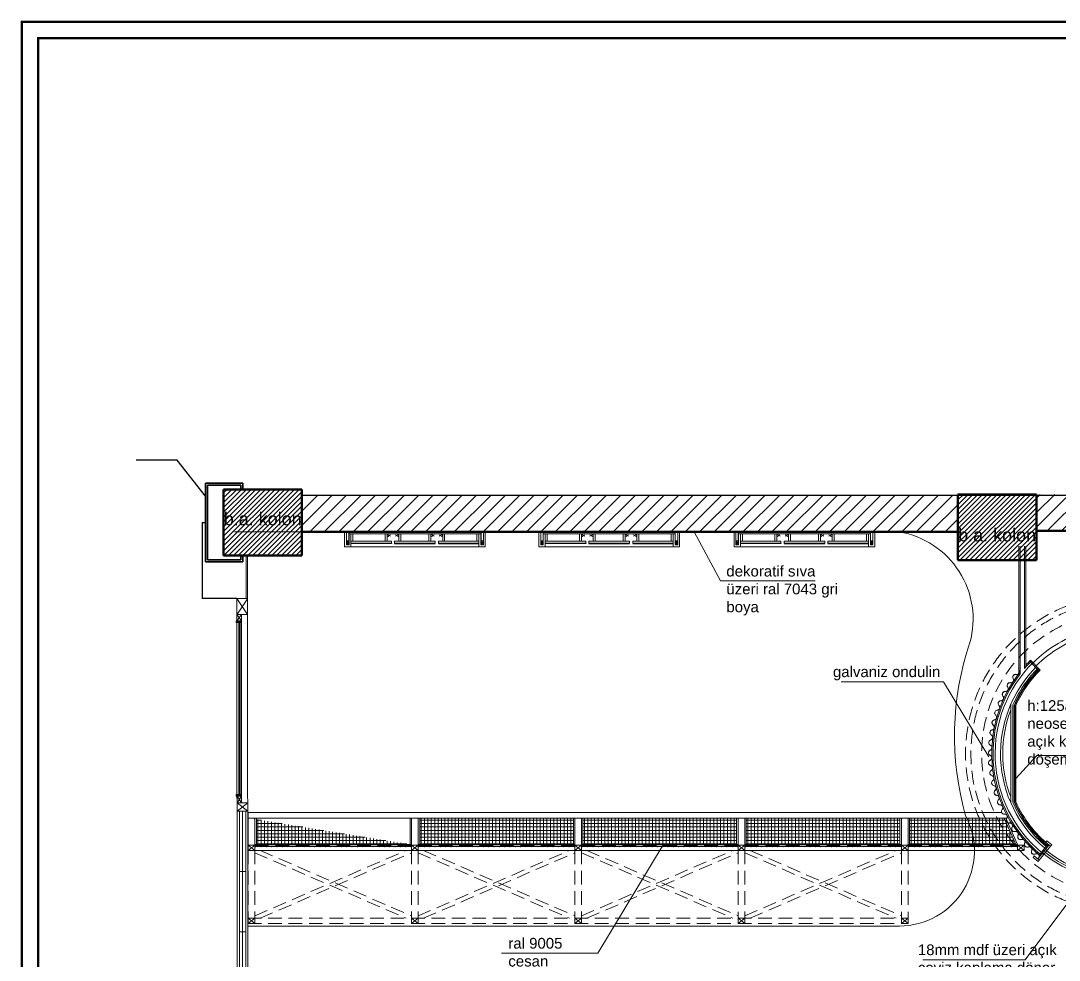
# Model space of a CAD drawing. Header units: millimetres. Extents: x 54215 to 67697, y 23496 to 56611.
# Drawn here: x 60161 to 61130, y 51187 to 52063 of the extents above; entities that cross this region are included whole.
import ezdxf

# ---------------------------------------------------------------- set-up
doc = ezdxf.new("R2010")
doc.units = ezdxf.units.MM
doc.linetypes.add('DASHED', pattern=[19.05, 12.7, -6.35])
for name, color, linetype, lineweight in [('- 0.09', 9, 'Continuous', 9), ('- 0.35', 3, 'Continuous', 35), ('- 0.50', 30, 'Continuous', 50), ('no3_ahsap gorunus arka ince', 53, 'Continuous', 15), ('no3_ahsap gorunus on ince', 32, 'Continuous', 13), ('no3_cam gorunus on', 142, 'Continuous', 15), ('no3_duvar kaplama', 8, 'Continuous', 0), ('no3_kutu profil gorunus', 8, 'Continuous', 0), ('no3_kutuprofil kesit', 74, 'Continuous', 18), ('no3_mobilya aydınlatma', 50, 'Continuous', 13), ('no3_tefriş arka ince', 65, 'Continuous', 13), ('no3_tefriş izdüşüm', 87, 'Continuous', 15), ('no3_yazı duvar', 152, 'Continuous', 0)]:
    doc.layers.add(name, color=color, linetype=linetype, lineweight=lineweight)
doc.layers.add('0 rölöve', color=7, linetype='Continuous', true_color=0xf1380e)
for name, color, linetype, lineweight, true_color in [('no3_ahsap kesit on', 7, 'Continuous', 20, 0xfca103), ('no3_alçıpan kesit', 7, 'Continuous', 20, 0xf5003d), ('no3_doğrama kesit', 7, 'Continuous', 18, 0x35355a)]:
    doc.layers.add(name, color=color, linetype=linetype, lineweight=lineweight, true_color=true_color)
doc.styles.get("Standard").update_dxf_attribs({"font": 'arial.ttf'})

# ---------------------------------------------------------------- blocks, each defined once
blk = doc.blocks.new('asmakatplanblok')
at = {"layer": '- 0.09'}
h = blk.add_hatch(dxfattribs=at)
h.set_pattern_fill('ANSI31', color=256)
h.set_pattern_definition([(45, (61649.389, 25204.291), (-2.245064, 2.245064), [])])
h.paths.add_polyline_path([(62945, 26874.28), (62872, 26874.28), (62872, 26812.78), (62945, 26812.78)])
h.paths.add_polyline_path([(63630.5, 26869.78), (63557, 26869.78), (63557, 26808.28), (63630.5, 26808.28)])
h.paths.add_polyline_path([(64212, 26868.78), (64138.5, 26868.78), (64138.5, 26807.28), (64212, 26807.28)])
h.paths.add_polyline_path([(64209, 26081.28), (64136, 26081.28), (64136, 26019.78), (64209, 26019.78)])
h.paths.add_polyline_path([(63630.5, 26082.28), (63557.5, 26082.28), (63557.5, 26020.78), (63630.5, 26020.78)])
h.paths.add_polyline_path([(62945, 26076.28), (62872, 26076.28), (62872, 26014.78), (62945, 26014.78)])
h = blk.add_hatch(dxfattribs=at)
h.set_pattern_fill('ANSI31', color=256, scale=3)
h.set_pattern_definition([(45, (61649.389, 25204.291), (-6.735192, 6.735192), [])])
h.paths.add_polyline_path([(64394, 26197.68), (64394, 26174.39), (64406.24, 26174.39), (64406.24, 26197.68)])
h.paths.add_polyline_path([(64138.5, 26868.78), (63630.5, 26869.78), (63630.5, 26835.78), (64138.5, 26835.78)])
h.paths.add_polyline_path([(62945, 26019.78), (64136, 26019.78), (64136, 26051.28), (63630.5, 26051.28), (63630.5, 26020.78), (63557.5, 26020.78), (63557.5, 26051.28), (62945, 26051.28)])
h.paths.add_polyline_path([(63557, 26868.78), (62945, 26868.78), (62945, 26834.78), (63557, 26834.78)])
h.paths.add_polyline_path([(64209, 26019.78), (64433.02, 26019.78), (64433.02, 26868.78), (64212, 26868.78), (64212, 26831.78), (64347.5, 26831.78), (64347.5, 26823.28), (64394, 26823.28), (64394, 26085.78), (64372.06, 26085.78), (64372.06, 26051.28), (64209, 26051.28)])
at = {"layer": 'no3_duvar kaplama'}
h = blk.add_hatch(dxfattribs=at)
h.set_pattern_fill('NET', color=256)
edge = h.paths.add_edge_path(flags=17)
edge.add_line((63565.35, 26567.82), (63512.05, 26567.82))
edge.add_line((63512.05, 26567.82), (63512.05, 26543.08))
edge.add_line((63512.05, 26543.08), (63572.24, 26543.08))
edge.add_arc((63502.5, 26537.01), 70, 4.97422, 26.11689)
edge = h.paths.add_edge_path()
edge.add_line((63600.27, 26567.52), (63565.35, 26567.82))
edge.add_arc((63502.5, 26537.01), 70, 4.97422, 26.11689, ccw=False)
edge.add_line((63572.24, 26543.08), (63611.3, 26542.77))
edge.add_line((63611.3, 26542.77), (63600.27, 26567.52))
h.paths.add_polyline_path([(63503.05, 26567.82), (63359.66, 26567.82), (63359.66, 26543.08), (63503.05, 26543.08)], flags=17)
h.paths.add_polyline_path([(63350.66, 26567.82), (63207.27, 26567.82), (63207.27, 26543.08), (63350.66, 26543.08)], flags=17)
h.paths.add_polyline_path([(63198.27, 26567.82), (63054.89, 26567.82), (63054.89, 26543.08), (63198.27, 26543.08)], flags=17)
edge = h.paths.add_edge_path()
edge.add_line((63597.9, 26567.82), (62895, 26567.82))
edge.add_line((63045.89, 26543.08), (63045.89, 26567.82))
edge.add_line((63045.89, 26543.08), (62902.5, 26543.08))
edge.add_line((62902.5, 26543.08), (62902.5, 26567.82))
at = {"layer": '- 0.35'}
for p, q in [((62890, 26880.28), (62855, 26880.28)), ((62855, 26880.28), (62855, 26806.78)), ((62890, 26880.28), (62890, 26874.28)), ((62888, 26878.28), (62857, 26878.28)), ((62857, 26878.28), (62857, 26808.78)), ((62888, 26878.28), (62888, 26874.28)), ((62888, 26812.78), (62888, 26808.78)), ((62890, 26812.78), (62890, 26806.78)), ((62890, 26806.78), (62855, 26806.78)), ((62888, 26808.78), (62857, 26808.78))]:
    blk.add_line(p, q, dxfattribs=at)
at = {"layer": '- 0.50'}
for p, q in [((62945, 26874.28), (62872, 26874.28)), ((62872, 26812.78), (62872, 26874.28)), ((62945, 26812.78), (62945, 26874.28)), ((63557, 26869.78), (63557, 26808.28)), ((63557, 26869.78), (63630.5, 26869.78)), ((63630.5, 26808.28), (63630.5, 26869.78)), ((62945, 26834.78), (63557, 26834.78)), ((63630.5, 26835.78), (64138.5, 26835.78)), ((62945, 26812.78), (62872, 26812.78)), ((63557, 26808.28), (63630.5, 26808.28))]:
    blk.add_line(p, q, dxfattribs=at)
for p, q in [((63028.55, 26823.88), (62990.76, 26823.88)), ((63028.55, 26824.28), (63028.55, 26823.88)), ((63209.85, 26823.88), (63172.06, 26823.88)), ((63209.85, 26824.28), (63209.85, 26823.88)), ((63392.01, 26823.88), (63354.21, 26823.88)), ((63392.01, 26824.28), (63392.01, 26823.88)), ((62888.67, 26589.63), (62888.67, 26750.28))]:
    blk.add_line(p, q)
for points in [[(63031.55, 26824.28), (63031.55, 26823.88), (63069.35, 26823.88), (63069.35, 26824.28)], [(63072.35, 26824.28), (63072.35, 26823.88), (63110.14, 26823.88)], [(63212.85, 26824.28), (63212.85, 26823.88), (63250.65, 26823.88), (63250.65, 26824.28)], [(63253.65, 26824.28), (63253.65, 26823.88), (63291.44, 26823.88)], [(63395.01, 26824.28), (63395.01, 26823.88), (63432.8, 26823.88), (63432.8, 26824.28)], [(63435.8, 26824.28), (63435.8, 26823.88), (63473.6, 26823.88)]]:
    blk.add_lwpolyline(points)
at = {"layer": '0 rölöve'}
blk.add_line((64138.5, 26868.78), (62945, 26868.78), dxfattribs=at)
blk.add_lwpolyline([(62855, 26867.99), (62828.68, 26901.72), (62790.44, 26901.72)], dxfattribs=at)
at = {"layer": 'no3_ahsap gorunus arka ince'}
for p, q in [((62990.76, 26820.78), (63110.14, 26820.78)), ((63172.06, 26820.78), (63291.44, 26820.78)), ((63354.21, 26820.78), (63473.6, 26820.78))]:
    blk.add_line(p, q, dxfattribs=at)
at = {"layer": 'no3_ahsap gorunus on ince'}
for radius, start, end in [(119.68, 106.40583, 135), (115.68, 106.40583, 135), (119.68, 230.75869, 272.90052), (117.68, 230.75869, 272.88587), (115.68, 230.75869, 272.87072)]:
    blk.add_arc((63711.8, 26627.9), radius, start, end, dxfattribs=at)
at = {"layer": 'no3_ahsap kesit on'}
for p, q in [((62984.76, 26834.78), (62986.56, 26834.78)), ((63111.94, 26834.78), (62988.96, 26834.78)), ((62988.96, 26832.98), (62988.96, 26834.78)), ((62988.96, 26832.98), (62990.76, 26832.98)), ((63111.94, 26832.98), (62988.96, 26832.98)), ((62990.76, 26826.08), (62990.76, 26832.98)), ((62992.56, 26826.08), (62992.56, 26832.98)), ((63022.75, 26826.08), (63022.75, 26832.98)), ((63024.55, 26826.08), (63024.55, 26832.98)), ((63035.55, 26826.08), (63035.55, 26832.98)), ((63037.35, 26826.08), (63037.35, 26832.98)), ((63063.55, 26826.08), (63063.55, 26832.98)), ((63065.35, 26826.08), (63065.35, 26832.98)), ((63076.35, 26826.08), (63076.35, 26832.98)), ((63078.15, 26826.08), (63078.15, 26832.98)), ((63108.34, 26826.08), (63108.34, 26832.98)), ((63111.94, 26832.98), (63110.14, 26832.98)), ((63110.14, 26826.08), (63110.14, 26832.98)), ((63111.94, 26832.98), (63111.94, 26834.78)), ((63116.14, 26834.78), (63114.34, 26834.78)), ((63166.06, 26834.78), (63167.86, 26834.78)), ((63293.24, 26834.78), (63170.26, 26834.78)), ((63170.26, 26832.98), (63170.26, 26834.78)), ((63170.26, 26832.98), (63172.06, 26832.98)), ((63293.24, 26832.98), (63170.26, 26832.98)), ((63172.06, 26826.08), (63172.06, 26832.98)), ((63173.86, 26826.08), (63173.86, 26832.98)), ((63204.05, 26826.08), (63204.05, 26832.98)), ((63205.85, 26826.08), (63205.85, 26832.98)), ((63216.85, 26826.08), (63216.85, 26832.98)), ((63218.65, 26826.08), (63218.65, 26832.98)), ((63244.85, 26826.08), (63244.85, 26832.98)), ((63246.65, 26826.08), (63246.65, 26832.98)), ((63257.65, 26826.08), (63257.65, 26832.98)), ((63259.45, 26826.08), (63259.45, 26832.98)), ((63289.64, 26826.08), (63289.64, 26832.98)), ((63293.24, 26832.98), (63291.44, 26832.98)), ((63291.44, 26826.08), (63291.44, 26832.98)), ((63293.24, 26832.98), (63293.24, 26834.78)), ((63297.44, 26834.78), (63295.64, 26834.78)), ((63348.21, 26834.78), (63350.01, 26834.78)), ((63475.4, 26834.78), (63352.41, 26834.78)), ((63352.41, 26832.98), (63352.41, 26834.78)), ((63352.41, 26832.98), (63354.21, 26832.98)), ((63475.4, 26832.98), (63352.41, 26832.98)), ((63354.21, 26826.08), (63354.21, 26832.98)), ((63356.01, 26826.08), (63356.01, 26832.98)), ((63386.21, 26826.08), (63386.21, 26832.98)), ((63388.01, 26826.08), (63388.01, 26832.98)), ((63399.01, 26826.08), (63399.01, 26832.98)), ((63400.81, 26826.08), (63400.81, 26832.98)), ((63427, 26826.08), (63427, 26832.98)), ((63428.8, 26826.08), (63428.8, 26832.98)), ((63439.8, 26826.08), (63439.8, 26832.98)), ((63441.6, 26826.08), (63441.6, 26832.98)), ((63471.8, 26826.08), (63471.8, 26832.98)), ((63475.4, 26832.98), (63473.6, 26832.98)), ((63473.6, 26826.08), (63473.6, 26832.98)), ((63475.4, 26832.98), (63475.4, 26834.78)), ((63479.6, 26834.78), (63477.8, 26834.78)), ((63637.18, 26533.69), (63635.78, 26534.82)), ((63640.34, 26537.57), (63638.94, 26538.7)), ((63631.61, 26529.73), (63633.01, 26528.59))]:
    blk.add_line(p, q, dxfattribs=at)
for points in [[(62984.76, 26834.78), (62984.76, 26820.78), (62990.76, 26820.78), (62990.76, 26832.98)], [(62986.56, 26834.78), (62986.56, 26822.58), (62988.96, 26822.58), (62988.96, 26832.98)], [(63116.14, 26834.78), (63116.14, 26820.78), (63110.14, 26820.78), (63110.14, 26832.98)], [(63114.34, 26834.78), (63114.34, 26822.58), (63111.94, 26822.58), (63111.94, 26832.98)], [(63166.06, 26834.78), (63166.06, 26820.78), (63172.06, 26820.78), (63172.06, 26832.98)], [(63167.86, 26834.78), (63167.86, 26822.58), (63170.26, 26822.58), (63170.26, 26832.98)], [(63297.44, 26834.78), (63297.44, 26820.78), (63291.44, 26820.78), (63291.44, 26832.98)], [(63295.64, 26834.78), (63295.64, 26822.58), (63293.24, 26822.58), (63293.24, 26832.98)], [(63348.21, 26834.78), (63348.21, 26820.78), (63354.21, 26820.78), (63354.21, 26832.98)], [(63350.01, 26834.78), (63350.01, 26822.58), (63352.41, 26822.58), (63352.41, 26832.98)], [(63479.6, 26834.78), (63479.6, 26820.78), (63473.6, 26820.78), (63473.6, 26832.98)], [(63477.8, 26834.78), (63477.8, 26822.58), (63475.4, 26822.58), (63475.4, 26832.98)], [(63642.07, 26542.53), (63631.61, 26529.73)], [(63643.47, 26541.4), (63633.01, 26528.59)]]:
    blk.add_lwpolyline(points, dxfattribs=at)
for points in [[(62990.76, 26826.08), (63028.55, 26826.08), (63028.55, 26824.28), (62990.76, 26824.28)], [(63031.55, 26826.08), (63069.35, 26826.08), (63069.35, 26824.28), (63031.55, 26824.28)], [(63072.35, 26826.08), (63110.14, 26826.08), (63110.14, 26824.28), (63072.35, 26824.28)], [(63172.06, 26826.08), (63209.85, 26826.08), (63209.85, 26824.28), (63172.06, 26824.28)], [(63212.85, 26826.08), (63250.65, 26826.08), (63250.65, 26824.28), (63212.85, 26824.28)], [(63253.65, 26826.08), (63291.44, 26826.08), (63291.44, 26824.28), (63253.65, 26824.28)], [(63354.21, 26826.08), (63392.01, 26826.08), (63392.01, 26824.28), (63354.21, 26824.28)], [(63395.01, 26826.08), (63432.8, 26826.08), (63432.8, 26824.28), (63395.01, 26824.28)], [(63435.8, 26826.08), (63473.6, 26826.08), (63473.6, 26824.28), (63435.8, 26824.28)], [(63644.61, 26542.79), (63643.47, 26541.4), (63638.82, 26545.19), (63639.96, 26546.58)], [(63631.87, 26527.19), (63633.01, 26528.59), (63628.36, 26532.38), (63627.22, 26530.99)]]:
    blk.add_lwpolyline(points, close=True, dxfattribs=at)
at = {"layer": 'no3_alçıpan kesit', "lineweight": 13}
for p, q in [((63614.1, 26821.61), (63614.1, 26700.84)), ((63614.1, 26700.84), (63614.1, 26821.61)), ((63615.3, 26702.42), (63615.3, 26821.61)), ((63619.3, 26707.33), (63619.3, 26821.61)), ((63620.5, 26708.7), (63620.5, 26821.61)), ((63624.74, 26714.96), (63633.86, 26705.84)), ((63623.89, 26714.11), (63633.01, 26704.99)), ((63608.48, 26673.47), (63608.48, 26582.33)), ((63609.68, 26673.22), (63609.68, 26582.58)), ((63640.2, 26542.14), (63632.98, 26533.3)), ((63641.13, 26541.37), (63633.91, 26532.54))]:
    blk.add_line(p, q, dxfattribs=at)
at = {"layer": 'no3_alçıpan kesit'}
for p, q in [((62893.13, 26772.78), (62893.13, 26812.78)), ((62894.33, 26772.78), (62894.33, 26812.78))]:
    blk.add_line(p, q, dxfattribs=at)
at = {"layer": 'no3_alçıpan kesit', "lineweight": 13}
for radius, start, end in [(123.12, 135, 137.86218), (112.92, 135, 156.19786), (111.72, 135, 156.06849), (121.92, 135, 139.34745), (123.12, 142.51517, 230.75869), (121.92, 142.32424, 230.19475), (112.92, 203.80214, 230.14981), (111.72, 203.93151, 230.75869)]:
    blk.add_arc((63711.8, 26627.9), radius, start, end, dxfattribs=at)
at = {"layer": 'no3_cam gorunus on'}
for p, q in [((62886.17, 26751.78), (62886.17, 26588.13)), ((62886.67, 26751.78), (62886.67, 26588.13)), ((62887.17, 26751.78), (62887.17, 26588.13))]:
    blk.add_line(p, q, dxfattribs=at)
at = {"layer": 'no3_doğrama kesit'}
for p, q in [((62886.67, 26574.13), (62886.67, 26124.28)), ((62889.67, 26574.13), (62889.67, 26124.28)), ((62892.67, 26574.13), (62892.67, 26124.28)), ((62886.67, 26517.9), (62892.67, 26517.9)), ((62886.67, 26461.67), (62892.67, 26461.67))]:
    blk.add_line(p, q, dxfattribs=at)
for p in [(62889.67, 26517.9), (62889.67, 26461.67)]:
    blk.add_point(p, dxfattribs=at)
at = {"layer": 'no3_duvar kaplama'}
for p, q in [((63614.06, 26705.75), (63614.15, 26705.57)), ((63614.17, 26705.81), (63614.26, 26705.63)), ((63614.32, 26708.48), (63614.22, 26708.55)), ((63608.68, 26697.8), (63608.59, 26697.98)), ((63608.79, 26697.86), (63608.7, 26698.04)), ((63611.51, 26701.73), (63611.32, 26701.76)), ((63611.53, 26701.85), (63611.34, 26701.88)), ((63601.27, 26685.8), (63601.07, 26685.81)), ((63601.28, 26685.92), (63601.08, 26685.94)), ((63603.57, 26689.85), (63603.46, 26690.02)), ((63603.67, 26689.92), (63603.56, 26690.09)), ((63606.05, 26693.96), (63605.85, 26693.99)), ((63606.06, 26694.08), (63605.87, 26694.11)), ((63597.23, 26677.31), (63597.03, 26677.3)), ((63597.23, 26677.18), (63597.03, 26677.18)), ((63599.16, 26681.43), (63599.04, 26681.58)), ((63599.26, 26681.5), (63599.14, 26681.66)), ((63593.77, 26668.45), (63593.58, 26668.42)), ((63593.79, 26668.33), (63593.6, 26668.29)), ((63595.43, 26672.69), (63595.29, 26672.84)), ((63595.52, 26672.78), (63595.39, 26672.93)), ((63591.01, 26659.36), (63590.82, 26659.31)), ((63591.04, 26659.23), (63590.85, 26659.19)), ((63592.34, 26663.71), (63592.19, 26663.85)), ((63592.43, 26663.8), (63592.28, 26663.94)), ((63588.97, 26650.07), (63588.78, 26650.01)), ((63589.01, 26649.95), (63588.82, 26649.89)), ((63589.95, 26654.52), (63589.8, 26654.65)), ((63590.03, 26654.62), (63589.88, 26654.74)), ((63587.61, 26640.67), (63587.42, 26640.59)), ((63587.66, 26640.55), (63587.48, 26640.47)), ((63588.27, 26645.17), (63588.1, 26645.29)), ((63588.34, 26645.28), (63588.17, 26645.39)), ((63587.16, 26631.17), (63586.98, 26631.08)), ((63587.22, 26631.06), (63587.04, 26630.97)), ((63587.38, 26635.72), (63587.2, 26635.82)), ((63587.44, 26635.83), (63587.26, 26635.93)), ((63585.67, 26619.19), (63585.55, 26619.19)), ((63585.68, 26619.05), (63585.56, 26619.04)), ((63587.18, 26626.22), (63587, 26626.31)), ((63587.2, 26621.67), (63587.02, 26621.58)), ((63587.24, 26626.34), (63587.06, 26626.42)), ((63587.26, 26621.56), (63587.08, 26621.47)), ((63587.54, 26616.81), (63587.35, 26616.87)), ((63587.58, 26616.93), (63587.39, 26616.99)), ((63588.15, 26612.3), (63587.98, 26612.19)), ((63588.22, 26612.2), (63588.05, 26612.08)), ((63588.86, 26607.51), (63588.67, 26607.58)), ((63588.82, 26607.39), (63588.63, 26607.46)), ((63589.66, 26602.92), (63589.5, 26602.8)), ((63589.74, 26602.82), (63589.58, 26602.7)), ((63590.57, 26598.05), (63590.38, 26598.11)), ((63590.61, 26598.18), (63590.41, 26598.23)), ((63591.85, 26593.68), (63591.7, 26593.55)), ((63591.94, 26593.59), (63591.79, 26593.45)), ((63593.23, 26588.93), (63593.03, 26588.96)), ((63593.25, 26589.05), (63593.05, 26589.09)), ((63594.82, 26584.66), (63594.68, 26584.51)), ((63594.91, 26584.57), (63594.77, 26584.43)), ((63596.53, 26580.02), (63596.33, 26580.04)), ((63596.55, 26580.14), (63596.35, 26580.16)), ((63598.45, 26575.89), (63598.32, 26575.73)), ((63598.55, 26575.81), (63598.42, 26575.65)), ((63600.53, 26571.52), (63600.33, 26571.52)), ((63600.53, 26571.39), (63600.33, 26571.4)), ((63602.76, 26567.42), (63602.64, 26567.25)), ((63602.86, 26567.35), (63602.74, 26567.18)), ((63605.16, 26563.22), (63604.96, 26563.2)), ((63605.18, 26563.1), (63604.98, 26563.07)), ((63607.66, 26559.29), (63607.56, 26559.12)), ((63607.77, 26559.23), (63607.67, 26559.05)), ((63610.36, 26555.25), (63610.16, 26555.21)), ((63610.38, 26555.13), (63610.18, 26555.09)), ((63613.19, 26551.55), (63613.1, 26551.37)), ((63613.3, 26551.5), (63613.22, 26551.32)), ((63616.21, 26547.83), (63616.02, 26547.77)), ((63616.25, 26547.71), (63616.06, 26547.65)), ((63619.36, 26544.39), (63619.29, 26544.2)), ((63619.48, 26544.35), (63619.4, 26544.16)), ((63622.71, 26540.89), (63622.51, 26540.84)), ((63622.74, 26540.77), (63622.55, 26540.72)), ((63625.78, 26537.27), (63625.85, 26537.45)), ((63625.9, 26537.22), (63625.97, 26537.41)), ((63626.42, 26534.6), (63626.33, 26534.51)), ((63626.44, 26534.58), (63626.36, 26534.48)), ((63629.1, 26534.29), (63629.28, 26534.38)), ((63629.16, 26534.17), (63629.34, 26534.26))]:
    blk.add_line(p, q, dxfattribs=at)
at = {"layer": 'no3_duvar kaplama', "lineweight": 13}
for p, q in [((63610.18, 26673.11), (63610.18, 26582.69)), ((63611.18, 26672.9), (63611.18, 26582.9)), ((63641.13, 26541.37), (63642.07, 26542.53))]:
    blk.add_line(p, q, dxfattribs=at)
for radius, start, end in [(111.22, 135, 156.01396), (110.22, 135, 155.90377), (111.22, 203.98604, 230.75869), (110.22, 204.09623, 230.75869)]:
    blk.add_arc((63711.8, 26627.9), radius, start, end, dxfattribs=at)
at = {"layer": 'no3_duvar kaplama'}
for centre, radius, start, end in [((63611.92, 26704.36), 2.66, 261.1766, 28.52495), ((63611.92, 26704.36), 2.54, 261.1766, 28.52495), ((63616.4, 26707.02), 2.66, 144.85078, 208.52495), ((63616.4, 26707.02), 2.54, 144.85078, 208.52495), ((63606.45, 26696.59), 2.66, 261.1766, 28.52495), ((63606.45, 26696.59), 2.54, 261.1766, 28.52495), ((63610.93, 26699.25), 2.66, 81.1766, 208.52495), ((63610.93, 26699.25), 2.54, 81.1766, 208.52495), ((63601.12, 26683.24), 2.66, 91.16953, 218.51788), ((63601.12, 26683.24), 2.54, 91.16953, 218.51788), ((63601.45, 26688.45), 2.66, 266.14158, 33.48993), ((63601.45, 26688.45), 2.54, 266.14158, 33.48993), ((63605.68, 26691.49), 2.66, 86.14158, 213.48993), ((63605.68, 26691.49), 2.54, 86.14158, 213.48993), ((63597.26, 26674.64), 2.66, 95.09932, 222.44768), ((63597.26, 26674.64), 2.54, 95.09932, 222.44768), ((63597.18, 26679.85), 2.66, 271.16953, 38.51788), ((63597.18, 26679.85), 2.54, 271.16953, 38.51788), ((63594.01, 26665.79), 2.66, 99.48702, 226.83538), ((63594.01, 26665.79), 2.54, 99.48702, 226.83538), ((63593.56, 26670.98), 2.54, 275.09932, 42.44768), ((63593.56, 26670.98), 2.66, 275.09932, 42.44768), ((63591.46, 26656.72), 2.66, 103.973, 231.32136), ((63591.46, 26656.72), 2.54, 103.973, 231.32136), ((63590.6, 26661.86), 2.54, 279.48702, 46.83538), ((63590.6, 26661.86), 2.66, 279.48702, 46.83538), ((63589.61, 26647.48), 2.66, 108.14238, 235.49074), ((63589.61, 26647.48), 2.54, 108.14238, 235.49074), ((63588.37, 26652.54), 2.54, 283.973, 51.32136), ((63588.37, 26652.54), 2.66, 283.973, 51.32136), ((63588.49, 26638.15), 2.66, 113.66666, 241.01501), ((63588.49, 26638.15), 2.54, 113.66666, 241.01501), ((63586.83, 26643.08), 2.54, 288.14238, 55.49074), ((63586.83, 26643.08), 2.66, 288.14238, 55.49074), ((63588.17, 26628.7), 2.66, 116.55268, 243.90103), ((63588.17, 26628.7), 2.54, 116.55268, 243.90103), ((63586.15, 26633.5), 2.54, 293.66666, 61.01501), ((63586.15, 26633.5), 2.66, 293.66666, 61.01501), ((63588.21, 26619.2), 2.66, 116.55268, 180.22686), ((63588.2, 26619.4), 2.66, 187.73384, 251.40802), ((63588.21, 26619.2), 2.54, 116.55268, 180.22686), ((63588.2, 26619.4), 2.54, 187.73384, 251.40802), ((63586.07, 26623.94), 2.54, 296.55268, 63.90103), ((63586.07, 26623.94), 2.66, 296.55268, 63.90103), ((63589.48, 26609.98), 2.66, 124.05966, 251.40802), ((63589.48, 26609.98), 2.54, 124.05966, 251.40802), ((63586.73, 26614.4), 2.54, 304.05966, 71.40802), ((63586.73, 26614.4), 2.66, 304.05966, 71.40802), ((63591.1, 26600.67), 2.66, 126.94568, 254.29404), ((63591.1, 26600.67), 2.54, 126.94568, 254.29404), ((63588.14, 26604.95), 2.54, 306.94568, 74.29404), ((63588.14, 26604.95), 2.66, 306.94568, 74.29404), ((63590.14, 26595.55), 2.54, 312.46996, 79.81832), ((63590.14, 26595.55), 2.66, 312.46996, 79.81832), ((63593.5, 26591.58), 2.66, 132.46996, 259.81832), ((63593.5, 26591.58), 2.54, 132.46996, 259.81832), ((63592.97, 26586.4), 2.54, 316.63934, 83.9877), ((63592.97, 26586.4), 2.66, 316.63934, 83.9877), ((63596.61, 26582.69), 2.66, 136.63934, 263.9877), ((63596.61, 26582.69), 2.54, 136.63934, 263.9877), ((63596.48, 26577.48), 2.54, 321.12532, 88.47367), ((63596.48, 26577.48), 2.66, 321.12532, 88.47367), ((63600.4, 26574.06), 2.66, 141.12532, 268.47367), ((63600.4, 26574.06), 2.54, 141.12532, 268.47367), ((63600.66, 26568.86), 2.66, 325.51302, 92.86138), ((63600.66, 26568.86), 2.54, 325.51302, 92.86138), ((63604.84, 26565.75), 2.66, 145.51302, 272.86138), ((63604.84, 26565.75), 2.54, 145.51302, 272.86138), ((63605.48, 26560.58), 2.66, 329.44281, 96.79117), ((63605.48, 26560.58), 2.54, 329.44281, 96.79117), ((63609.85, 26557.76), 2.66, 149.44281, 276.79117), ((63609.85, 26557.76), 2.54, 149.44281, 276.79117), ((63610.9, 26552.64), 2.66, 334.47076, 101.81912), ((63610.9, 26552.64), 2.54, 334.47076, 101.81912), ((63615.51, 26550.22), 2.66, 154.47076, 281.81912), ((63615.51, 26550.22), 2.54, 154.47076, 281.81912), ((63616.98, 26545.28), 2.66, 339.43574, 106.7841), ((63616.98, 26545.28), 2.54, 339.43574, 106.7841), ((63621.78, 26543.27), 2.66, 159.43574, 286.7841), ((63621.78, 26543.27), 2.54, 159.43574, 286.7841), ((63623.47, 26538.34), 2.66, 339.43574, 106.7841), ((63623.47, 26538.34), 2.54, 339.43574, 106.7841), ((63628.27, 26536.33), 2.66, 159.43574, 223.10992), ((63628.27, 26536.33), 2.54, 159.43574, 223.10992), ((63628, 26536.58), 2.66, 231.98198, 295.65616), ((63628, 26536.58), 2.54, 231.98198, 295.65616), ((63630.44, 26531.98), 2.66, 348.30781, 115.65616), ((63630.44, 26531.98), 2.54, 348.30781, 115.65616)]:
    blk.add_arc(centre, radius, start, end, dxfattribs=at)
at = {"layer": 'no3_kutu profil gorunus'}
for p, q in [((62988.76, 26826.58), (62988.76, 26834.78)), ((63112.14, 26826.58), (63112.14, 26834.78)), ((63170.06, 26826.58), (63170.06, 26834.78)), ((63293.44, 26826.58), (63293.44, 26834.78)), ((63352.21, 26826.58), (63352.21, 26834.78)), ((63475.6, 26826.58), (63475.6, 26834.78)), ((62884.67, 26124.28), (62884.33, 26757.78)), ((62894.33, 26757.78), (62894.67, 26124.28)), ((63598.04, 26572.82), (62895, 26572.82)), ((62895, 26537.61), (62895, 26572.82)), ((63602.98, 26567.82), (62895, 26567.82)), ((62901, 26537.61), (62901, 26567.82)), ((62902.5, 26543.08), (62902.5, 26567.82)), ((63045.89, 26543.08), (63045.89, 26567.82)), ((63047.39, 26542.61), (63047.39, 26567.82)), ((63053.39, 26542.61), (63053.39, 26567.82)), ((63054.89, 26543.08), (63054.89, 26567.82)), ((63198.27, 26543.08), (63198.27, 26567.82)), ((63199.77, 26542.61), (63199.77, 26567.82)), ((63205.77, 26542.61), (63205.77, 26567.82)), ((63207.27, 26543.08), (63207.27, 26567.82)), ((63350.66, 26543.08), (63350.66, 26567.82)), ((63352.16, 26542.61), (63352.16, 26567.82)), ((63358.16, 26542.61), (63358.16, 26567.82)), ((63359.66, 26543.08), (63359.66, 26567.82)), ((63503.05, 26543.08), (63503.05, 26567.82)), ((63504.55, 26542.61), (63504.55, 26567.82)), ((63510.55, 26542.61), (63510.55, 26567.82)), ((63512.05, 26543.08), (63512.05, 26567.82)), ((63611.44, 26542.47), (63600.14, 26567.82)), ((63612.81, 26543.08), (63601.78, 26567.82)), ((63047.39, 26541.28), (62901, 26541.28)), ((63045.89, 26543.08), (62902.5, 26543.08)), ((63045.89, 26541.58), (62902.5, 26541.58)), ((63199.77, 26541.28), (63053.39, 26541.28)), ((63198.27, 26543.08), (63054.89, 26543.08)), ((63198.27, 26541.58), (63054.89, 26541.58)), ((63352.16, 26541.28), (63205.77, 26541.28)), ((63350.66, 26543.08), (63207.27, 26543.08)), ((63350.66, 26541.58), (63207.27, 26541.58)), ((63504.55, 26541.28), (63358.16, 26541.28)), ((63503.05, 26543.08), (63359.66, 26543.08)), ((63503.05, 26541.58), (63359.66, 26541.58)), ((63612.81, 26541.28), (63510.55, 26541.28)), ((63611.31, 26543.08), (63512.05, 26543.08)), ((63611.31, 26541.58), (63512.05, 26541.58)), ((62895, 26537.61), (63618.81, 26537.61))]:
    blk.add_line(p, q, dxfattribs=at)
at = {"layer": 'no3_kutu profil gorunus', "lineweight": 13}
blk.add_line((63606.48, 26673.89), (63606.48, 26581.91), dxfattribs=at)
at = {"layer": 'no3_kutu profil gorunus', "linetype": 'DASHED'}
for p, q in [((63618.81, 26542.58), (62895, 26542.58)), ((62895, 26537.61), (62895, 26469.31)), ((62901, 26537.61), (62901, 26469.31)), ((62901, 26476.48), (63042.35, 26537.61)), ((62901, 26535.43), (63042.35, 26474.31)), ((62906.04, 26537.61), (63047.39, 26476.48)), ((62906.04, 26474.31), (63047.39, 26535.43)), ((63047.39, 26537.61), (63047.39, 26469.31)), ((63053.39, 26537.61), (63053.39, 26469.31)), ((63053.39, 26476.48), (63194.73, 26537.61)), ((63053.39, 26535.43), (63194.73, 26474.31)), ((63058.43, 26537.61), (63199.77, 26476.48)), ((63058.43, 26474.31), (63199.77, 26535.43)), ((63199.77, 26537.61), (63199.77, 26469.31)), ((63205.77, 26537.61), (63205.77, 26469.31)), ((63205.77, 26476.48), (63347.12, 26537.61)), ((63205.77, 26535.43), (63347.12, 26474.31)), ((63210.81, 26537.61), (63352.16, 26476.48)), ((63210.81, 26474.31), (63352.16, 26535.43)), ((63352.16, 26537.58), (63352.16, 26469.28)), ((63358.16, 26537.61), (63358.16, 26469.31)), ((63358.16, 26476.46), (63499.51, 26537.58)), ((63358.16, 26535.4), (63499.51, 26474.28)), ((63363.2, 26537.58), (63504.55, 26476.46)), ((63363.2, 26474.28), (63504.55, 26535.4)), ((63504.55, 26537.58), (63504.55, 26469.28)), ((63510.55, 26537.58), (63510.55, 26469.28)), ((62894.48, 26474.31), (63510.55, 26474.31)), ((62895, 26469.31), (62901, 26474.31)), ((62901, 26469.31), (62895, 26474.31)), ((63047.39, 26469.31), (63053.39, 26474.31)), ((63053.39, 26469.31), (63047.39, 26474.31)), ((63199.77, 26469.31), (63205.77, 26474.31)), ((63205.77, 26469.31), (63199.77, 26474.31)), ((63352.16, 26469.31), (63358.16, 26474.31)), ((63358.16, 26469.31), (63352.16, 26474.31)), ((63504.55, 26469.28), (63510.55, 26474.28)), ((63510.55, 26469.28), (63504.55, 26474.28)), ((62894.48, 26469.31), (63510.55, 26469.31))]:
    blk.add_line(p, q, dxfattribs=at)
for points in [[(62895, 26469.31), (62901, 26469.31), (62901, 26474.31), (62895, 26474.31)], [(63047.39, 26469.31), (63053.39, 26469.31), (63053.39, 26474.31), (63047.39, 26474.31)], [(63199.77, 26469.31), (63205.77, 26469.31), (63205.77, 26474.31), (63199.77, 26474.31)], [(63352.16, 26469.31), (63358.16, 26469.31), (63358.16, 26474.31), (63352.16, 26474.31)], [(63504.55, 26469.28), (63510.55, 26469.28), (63510.55, 26474.28), (63504.55, 26474.28)]]:
    blk.add_lwpolyline(points, close=True, dxfattribs=at)
at = {"layer": 'no3_kutu profil gorunus', "lineweight": 13}
for radius, start, end in [(119.92, 135, 230.18535), (114.92, 135, 230.1604), (112.92, 158.85271, 201.14729)]:
    blk.add_arc((63711.8, 26627.9), radius, start, end, dxfattribs=at)
at = {"layer": 'no3_kutuprofil kesit'}
for p, q in [((62986.76, 26822.58), (62988.76, 26826.58)), ((62988.76, 26822.58), (62986.76, 26826.58)), ((62988.76, 26826.58), (62988.76, 26826.58)), ((63114.14, 26822.58), (63112.14, 26826.58)), ((63112.14, 26826.58), (63112.14, 26826.58)), ((63112.14, 26822.58), (63114.14, 26826.58)), ((63168.06, 26822.58), (63170.06, 26826.58)), ((63170.06, 26822.58), (63168.06, 26826.58)), ((63170.06, 26826.58), (63170.06, 26826.58)), ((63295.44, 26822.58), (63293.44, 26826.58)), ((63293.44, 26826.58), (63293.44, 26826.58)), ((63293.44, 26822.58), (63295.44, 26826.58)), ((63350.21, 26822.58), (63352.21, 26826.58)), ((63352.21, 26822.58), (63350.21, 26826.58)), ((63352.21, 26826.58), (63352.21, 26826.58)), ((63477.6, 26822.58), (63475.6, 26826.58)), ((63475.6, 26826.58), (63475.6, 26826.58)), ((63475.6, 26822.58), (63477.6, 26826.58)), ((62852, 26772.78), (62883.8, 26772.78)), ((62894.33, 26757.78), (62884.33, 26772.78)), ((62894.33, 26772.48), (62884.33, 26757.48)), ((62884.33, 26757.78), (62888.67, 26751.78)), ((62884.34, 26751.78), (62888.67, 26757.78)), ((62883.67, 26750.28), (62886.17, 26751.78)), ((62886.17, 26750.28), (62883.67, 26751.78)), ((62887.17, 26750.28), (62888.67, 26751.78)), ((62888.67, 26750.28), (62887.17, 26751.78)), ((62883.67, 26588.13), (62886.17, 26589.63)), ((62886.17, 26588.13), (62883.67, 26589.63)), ((62887.17, 26588.13), (62888.67, 26589.63)), ((62888.67, 26588.13), (62887.17, 26589.63)), ((62884.67, 26588.13), (62888.67, 26582.13)), ((62884.67, 26582.13), (62888.67, 26588.13)), ((62894.67, 26582.13), (62884.67, 26574.13)), ((62894.67, 26574.13), (62884.67, 26582.13)), ((62895, 26537.61), (62901, 26542.61)), ((62901, 26537.61), (62895, 26542.61)), ((62902.5, 26543.08), (62901, 26541.58)), ((62902.5, 26541.58), (62901, 26543.08)), ((63047.39, 26543.08), (63045.89, 26541.58)), ((63047.39, 26541.58), (63045.89, 26543.08)), ((63047.39, 26537.61), (63053.39, 26542.61)), ((63053.39, 26537.61), (63047.39, 26542.61)), ((63054.89, 26543.08), (63053.39, 26541.58)), ((63054.89, 26541.58), (63053.39, 26543.08)), ((63199.77, 26543.08), (63198.27, 26541.58)), ((63199.77, 26541.58), (63198.27, 26543.08)), ((63199.77, 26537.61), (63205.77, 26542.61)), ((63205.77, 26537.61), (63199.77, 26542.61)), ((63207.27, 26543.08), (63205.77, 26541.58)), ((63207.27, 26541.58), (63205.77, 26543.08)), ((63352.16, 26543.08), (63350.66, 26541.58)), ((63352.16, 26541.58), (63350.66, 26543.08)), ((63352.16, 26537.61), (63358.16, 26542.61)), ((63358.16, 26537.61), (63352.16, 26542.61)), ((63359.66, 26543.08), (63358.16, 26541.58)), ((63359.66, 26541.58), (63358.16, 26543.08)), ((63504.55, 26543.08), (63503.05, 26541.58)), ((63504.55, 26541.58), (63503.05, 26543.08)), ((63504.55, 26537.61), (63510.55, 26542.61)), ((63510.55, 26537.61), (63504.55, 26542.61)), ((63512.05, 26543.08), (63510.55, 26541.58)), ((63512.05, 26541.58), (63510.55, 26543.08)), ((63612.81, 26543.08), (63611.31, 26541.58)), ((63612.81, 26541.58), (63611.31, 26543.08)), ((63612.81, 26537.61), (63618.81, 26542.61)), ((63618.81, 26537.61), (63612.81, 26542.61))]:
    blk.add_line(p, q, dxfattribs=at)
for points in [[(62855, 26843.53), (62852, 26843.53), (62852, 26772.78), (62884.33, 26772.78)], [(62855, 26843.33), (62852.2, 26843.33), (62852.2, 26772.98), (62884.33, 26772.98)]]:
    blk.add_lwpolyline(points, dxfattribs=at)
for points in [[(62986.76, 26822.58), (62988.76, 26822.58), (62988.76, 26826.58), (62986.76, 26826.58)], [(63114.14, 26822.58), (63112.14, 26822.58), (63112.14, 26826.58), (63114.14, 26826.58)], [(63168.06, 26822.58), (63170.06, 26822.58), (63170.06, 26826.58), (63168.06, 26826.58)], [(63295.44, 26822.58), (63293.44, 26822.58), (63293.44, 26826.58), (63295.44, 26826.58)], [(63350.21, 26822.58), (63352.21, 26822.58), (63352.21, 26826.58), (63350.21, 26826.58)], [(63477.6, 26822.58), (63475.6, 26822.58), (63475.6, 26826.58), (63477.6, 26826.58)], [(62884.33, 26757.78), (62894.33, 26757.78), (62894.33, 26772.78), (62884.33, 26772.78)], [(62884.33, 26751.78), (62888.67, 26751.78), (62888.67, 26757.78), (62884.33, 26757.78)], [(62883.67, 26750.28), (62886.17, 26750.28), (62886.17, 26751.78), (62883.67, 26751.78)], [(62887.17, 26750.28), (62888.67, 26750.28), (62888.67, 26751.78), (62887.17, 26751.78)], [(62883.67, 26588.13), (62886.17, 26588.13), (62886.17, 26589.63), (62883.67, 26589.63)], [(62887.17, 26588.13), (62888.67, 26588.13), (62888.67, 26589.63), (62887.17, 26589.63)], [(62884.67, 26582.13), (62888.67, 26582.13), (62888.67, 26588.13), (62884.67, 26588.13)], [(62884.67, 26574.13), (62894.67, 26574.13), (62894.67, 26582.13), (62884.67, 26582.13)], [(62895, 26537.61), (62901, 26537.61), (62901, 26542.61), (62895, 26542.61)], [(62902.5, 26543.08), (62902.5, 26541.58), (62901, 26541.58), (62901, 26543.08)], [(63047.39, 26543.08), (63047.39, 26541.58), (63045.89, 26541.58), (63045.89, 26543.08)], [(63047.39, 26537.61), (63053.39, 26537.61), (63053.39, 26542.61), (63047.39, 26542.61)], [(63054.89, 26543.08), (63054.89, 26541.58), (63053.39, 26541.58), (63053.39, 26543.08)], [(63199.77, 26543.08), (63199.77, 26541.58), (63198.27, 26541.58), (63198.27, 26543.08)], [(63199.77, 26537.61), (63205.77, 26537.61), (63205.77, 26542.61), (63199.77, 26542.61)], [(63207.27, 26543.08), (63207.27, 26541.58), (63205.77, 26541.58), (63205.77, 26543.08)], [(63352.16, 26543.08), (63352.16, 26541.58), (63350.66, 26541.58), (63350.66, 26543.08)], [(63352.16, 26537.61), (63358.16, 26537.61), (63358.16, 26542.61), (63352.16, 26542.61)], [(63359.66, 26543.08), (63359.66, 26541.58), (63358.16, 26541.58), (63358.16, 26543.08)], [(63504.55, 26543.08), (63504.55, 26541.58), (63503.05, 26541.58), (63503.05, 26543.08)], [(63504.55, 26537.61), (63510.55, 26537.61), (63510.55, 26542.61), (63504.55, 26542.61)], [(63512.05, 26543.08), (63512.05, 26541.58), (63510.55, 26541.58), (63510.55, 26543.08)], [(63612.81, 26543.08), (63612.81, 26541.58), (63611.31, 26541.58), (63611.31, 26543.08)], [(63612.81, 26537.61), (63618.81, 26537.61), (63618.81, 26542.61), (63612.81, 26542.61)]]:
    blk.add_lwpolyline(points, close=True, dxfattribs=at)
for centre in [(62901.83, 26541.13), (62906.83, 26541.13), (62911.83, 26541.13), (62916.83, 26541.13), (62921.83, 26541.13), (62926.83, 26541.13), (62931.83, 26541.13), (62936.83, 26541.13), (62941.83, 26541.13), (62946.83, 26541.13), (62951.83, 26541.13), (62956.83, 26541.13), (62961.83, 26541.13), (62966.83, 26541.13), (62971.83, 26541.13), (62976.83, 26541.13), (62981.83, 26541.13), (62986.83, 26541.13), (62991.83, 26541.13), (62996.83, 26541.13), (63001.83, 26541.13), (63006.83, 26541.13), (63011.83, 26541.13), (63016.83, 26541.13), (63021.83, 26541.13), (63026.83, 26541.13), (63031.83, 26541.13), (63036.83, 26541.13), (63041.83, 26541.13), (63046.83, 26541.13), (63054.22, 26541.13), (63059.22, 26541.13), (63064.22, 26541.13), (63069.22, 26541.13), (63074.22, 26541.13), (63079.22, 26541.13), (63084.22, 26541.13), (63089.22, 26541.13), (63094.22, 26541.13), (63099.22, 26541.13), (63104.22, 26541.13), (63109.22, 26541.13), (63114.22, 26541.13), (63119.22, 26541.13), (63124.22, 26541.13), (63129.22, 26541.13), (63134.22, 26541.13), (63139.22, 26541.13), (63144.22, 26541.13), (63149.22, 26541.13), (63154.22, 26541.13), (63159.22, 26541.13), (63164.22, 26541.13), (63169.22, 26541.13), (63174.22, 26541.13), (63179.22, 26541.13), (63184.22, 26541.13), (63189.22, 26541.13), (63194.22, 26541.13), (63199.22, 26541.13), (63206.6, 26541.13), (63211.6, 26541.13), (63216.6, 26541.13), (63221.6, 26541.13), (63226.6, 26541.13), (63231.6, 26541.13), (63236.6, 26541.13), (63241.6, 26541.13), (63246.6, 26541.13), (63251.6, 26541.13), (63256.6, 26541.13), (63261.6, 26541.13), (63266.6, 26541.13), (63271.6, 26541.13), (63276.6, 26541.13), (63281.6, 26541.13), (63286.6, 26541.13), (63291.6, 26541.13), (63296.6, 26541.13), (63301.6, 26541.13), (63306.6, 26541.13), (63311.6, 26541.13), (63316.6, 26541.13), (63321.6, 26541.13), (63326.6, 26541.13), (63331.6, 26541.13), (63336.6, 26541.13), (63341.6, 26541.13), (63346.6, 26541.13), (63351.6, 26541.13), (63358.99, 26541.13), (63363.99, 26541.13), (63368.99, 26541.13), (63373.99, 26541.13), (63378.99, 26541.13), (63383.99, 26541.13), (63388.99, 26541.13), (63393.99, 26541.13), (63398.99, 26541.13), (63403.99, 26541.13), (63408.99, 26541.13), (63413.99, 26541.13), (63418.99, 26541.13), (63423.99, 26541.13), (63428.99, 26541.13), (63433.99, 26541.13), (63438.99, 26541.13), (63443.99, 26541.13), (63448.99, 26541.13), (63453.99, 26541.13), (63458.99, 26541.13), (63463.99, 26541.13), (63468.99, 26541.13), (63473.99, 26541.13), (63478.99, 26541.13), (63483.99, 26541.13), (63488.99, 26541.13), (63493.99, 26541.13), (63498.99, 26541.13), (63503.99, 26541.13), (63511.38, 26541.13), (63516.38, 26541.13), (63521.38, 26541.13), (63526.38, 26541.13), (63531.38, 26541.13), (63536.38, 26541.13), (63541.38, 26541.13), (63546.38, 26541.13), (63551.38, 26541.13), (63556.38, 26541.13), (63561.38, 26541.13), (63566.38, 26541.13), (63571.38, 26541.13), (63576.38, 26541.13), (63581.38, 26541.13), (63597.23, 26541.13), (63602.23, 26541.13), (63607.23, 26541.13), (63612.23, 26541.13)]:
    blk.add_circle(centre, 0.15, dxfattribs=at)
at = {"layer": 'no3_mobilya aydınlatma'}
for p, q in [((63026.51, 26831.57), (63027.64, 26832.04)), ((63026.51, 26831.28), (63027.68, 26830.8)), ((63033.6, 26831.28), (63032.43, 26830.8)), ((63033.6, 26831.57), (63032.47, 26832.04)), ((63067.31, 26831.57), (63068.44, 26832.04)), ((63067.31, 26831.28), (63068.47, 26830.8)), ((63074.4, 26831.28), (63073.23, 26830.8)), ((63074.4, 26831.57), (63073.26, 26832.04)), ((63207.81, 26831.57), (63208.95, 26832.04)), ((63207.81, 26831.28), (63208.98, 26830.8)), ((63214.9, 26831.28), (63213.74, 26830.8)), ((63214.9, 26831.57), (63213.77, 26832.04)), ((63248.61, 26831.57), (63249.74, 26832.04)), ((63248.61, 26831.28), (63249.77, 26830.8)), ((63255.7, 26831.28), (63254.53, 26830.8)), ((63255.7, 26831.57), (63254.56, 26832.04)), ((63389.97, 26831.57), (63391.1, 26832.04)), ((63389.97, 26831.28), (63391.13, 26830.8)), ((63397.06, 26831.28), (63395.89, 26830.8)), ((63397.06, 26831.57), (63395.92, 26832.04)), ((63430.76, 26831.57), (63431.89, 26832.04)), ((63430.76, 26831.28), (63431.93, 26830.8)), ((63437.85, 26831.28), (63436.68, 26830.8)), ((63437.85, 26831.57), (63436.72, 26832.04))]:
    blk.add_line(p, q, dxfattribs=at)
for centre in [(63025.4, 26831.4), (63034.71, 26831.4), (63066.2, 26831.4), (63075.5, 26831.4), (63206.7, 26831.4), (63216.01, 26831.4), (63247.5, 26831.4), (63256.8, 26831.4), (63388.86, 26831.4), (63398.16, 26831.4), (63429.65, 26831.4), (63438.96, 26831.4)]:
    blk.add_circle(centre, 0.773, dxfattribs=at)
at = {"layer": 'no3_tefriş arka ince', "linetype": 'DASHED'}
for radius in [147.57, 142.57, 132.57]:
    blk.add_circle((63711.8, 26627.9), radius, dxfattribs=at)
at = {"layer": 'no3_tefriş izdüşüm'}
for points in [[(63568.37, 26731.51), (63568.37, 26731.51, 0.443741), (63502.5, 26834.78), (62882, 26834.78)], [(63564.28, 26569.92), (63564.28, 26569.92, -0.566052), (63502.5, 26467.01), (62894.49, 26467.01)]]:
    blk.add_lwpolyline(points, format="xyb", dxfattribs=at)
blk.add_arc((63824.38, 26644.18), 270.49, 161.16559, 195.93386, dxfattribs=at)
at = {"layer": '0 rölöve'}
for p in [(62872.06, 26840.97), (63557.31, 26825.95)]:
    blk.add_text('b.a. kolon', height=12, dxfattribs=at).set_placement(p)

msp = doc.modelspace()

# ---------------------------------------------------------------- linework, layer by layer
at = {"color": 252, "const_width": 2.135}
for points in [[(62947.87, 50262.36), (60162.092, 50262.36), (60162.092, 52062.36), (62947.87, 52062.36), (62947.87, 50923.311, -0.4142136), (62922.784, 50898.225), (62543.978, 50898.225, 0.4142136), (62533.943, 50888.19), (62533.943, 50644.353, 0.4142136), (62543.978, 50634.318), (62922.784, 50634.318, -0.4142136), (62947.87, 50609.232), (62947.87, 50262.36)], [(62932.819, 50923.311, -0.4142136), (62922.784, 50913.277), (62543.978, 50913.277, 0.4142136), (62518.891, 50888.19), (62518.891, 50644.353, 0.4142136), (62543.978, 50619.266), (62922.784, 50619.266, -0.4142136), (62932.819, 50609.232), (62932.819, 50277.412), (60177.144, 50277.412), (60177.144, 52047.308), (62932.819, 52047.308), (62932.819, 50923.311)]]:
    msp.add_lwpolyline(points, format="xyb", dxfattribs=at)
at = {"layer": 'no3_yazı duvar'}
for points in [[(60789.349, 51586.495), (60813.893, 51540.725), (60902.151, 51540.725)], [(61064.17, 51376.656), (61022.116, 51446.497), (60926.531, 51446.497)], [(61089.518, 51356.428), (61109.187, 51377.989), (61199.628, 51377.989)], [(60760.445, 51294.457), (60699.452, 51193.407), (60609.437, 51193.407)], [(61148.171, 51254.208), (61098.29, 51187.279), (61002.705, 51187.279)]]:
    msp.add_lwpolyline(points, dxfattribs=at)

# ---------------------------------------------------------------- block references
msp.add_blockref('asmakatplanblok', (-2521.664, 24751.713))

# ---------------------------------------------------------------- texts
at = {"layer": 'no3_yazı duvar', "char_height": 10, "attachment_point": 1}
for s, insert, width in [('dekoratif sıva üzeri ral 7043 gri boya', (60819.405, 51554.896), 108.02303), ('galvaniz ondulin', (60918.879, 51461.014), 143.81258), ('h:125a kadar neoseramik oxford açık kahve dikey döşeme, üzeri kalekim', (61100.135, 51429.459), 143.81258), ('ral 9005 çesan separatör', (60615.962, 51207.662), 85.88376), ('18mm mdf üzeri açık ceviz kaplama döner kapı', (60998.089, 51201.586), 143.81258)]:
    msp.add_mtext(s, dxfattribs=dict(at, insert=insert, width=width))

doc.saveas('drawing.dxf')
